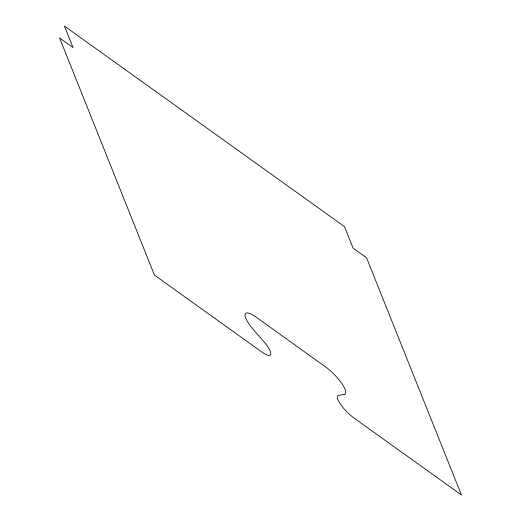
<?xml version="1.0" encoding="UTF-8"?>
<svg xmlns="http://www.w3.org/2000/svg" width="521" height="521" viewBox="0 0 521 521"><rect width="100%" height="100%" fill="white"/><g stroke="black" fill="none" stroke-linecap="round" stroke-linejoin="round"><path stroke-width="0.78" d="M344.062 394.586L338.702 395.25A17.564 4.774 45.8 0 0 340.304 403.938A17.564 4.774 45.8 0 0 353.896 417.946L461.424 494.95L366.576 257.817L353.114 248.178L344.492 226.622L64.422 26.05L73.044 47.606L59.576 37.961L154.424 275.095L261.952 352.098A17.564 4.774 45.8 0 0 270.751 354.13A17.564 4.774 45.8 0 0 263.893 341.678L253.486 329.715A21.472 5.835 45.8 0 1 245.104 314.495A21.472 5.835 45.8 0 1 255.863 316.976L325.495 366.843A21.472 5.835 45.8 0 1 342.108 383.964A21.472 5.835 45.8 0 1 344.062 394.586"/></g></svg>
